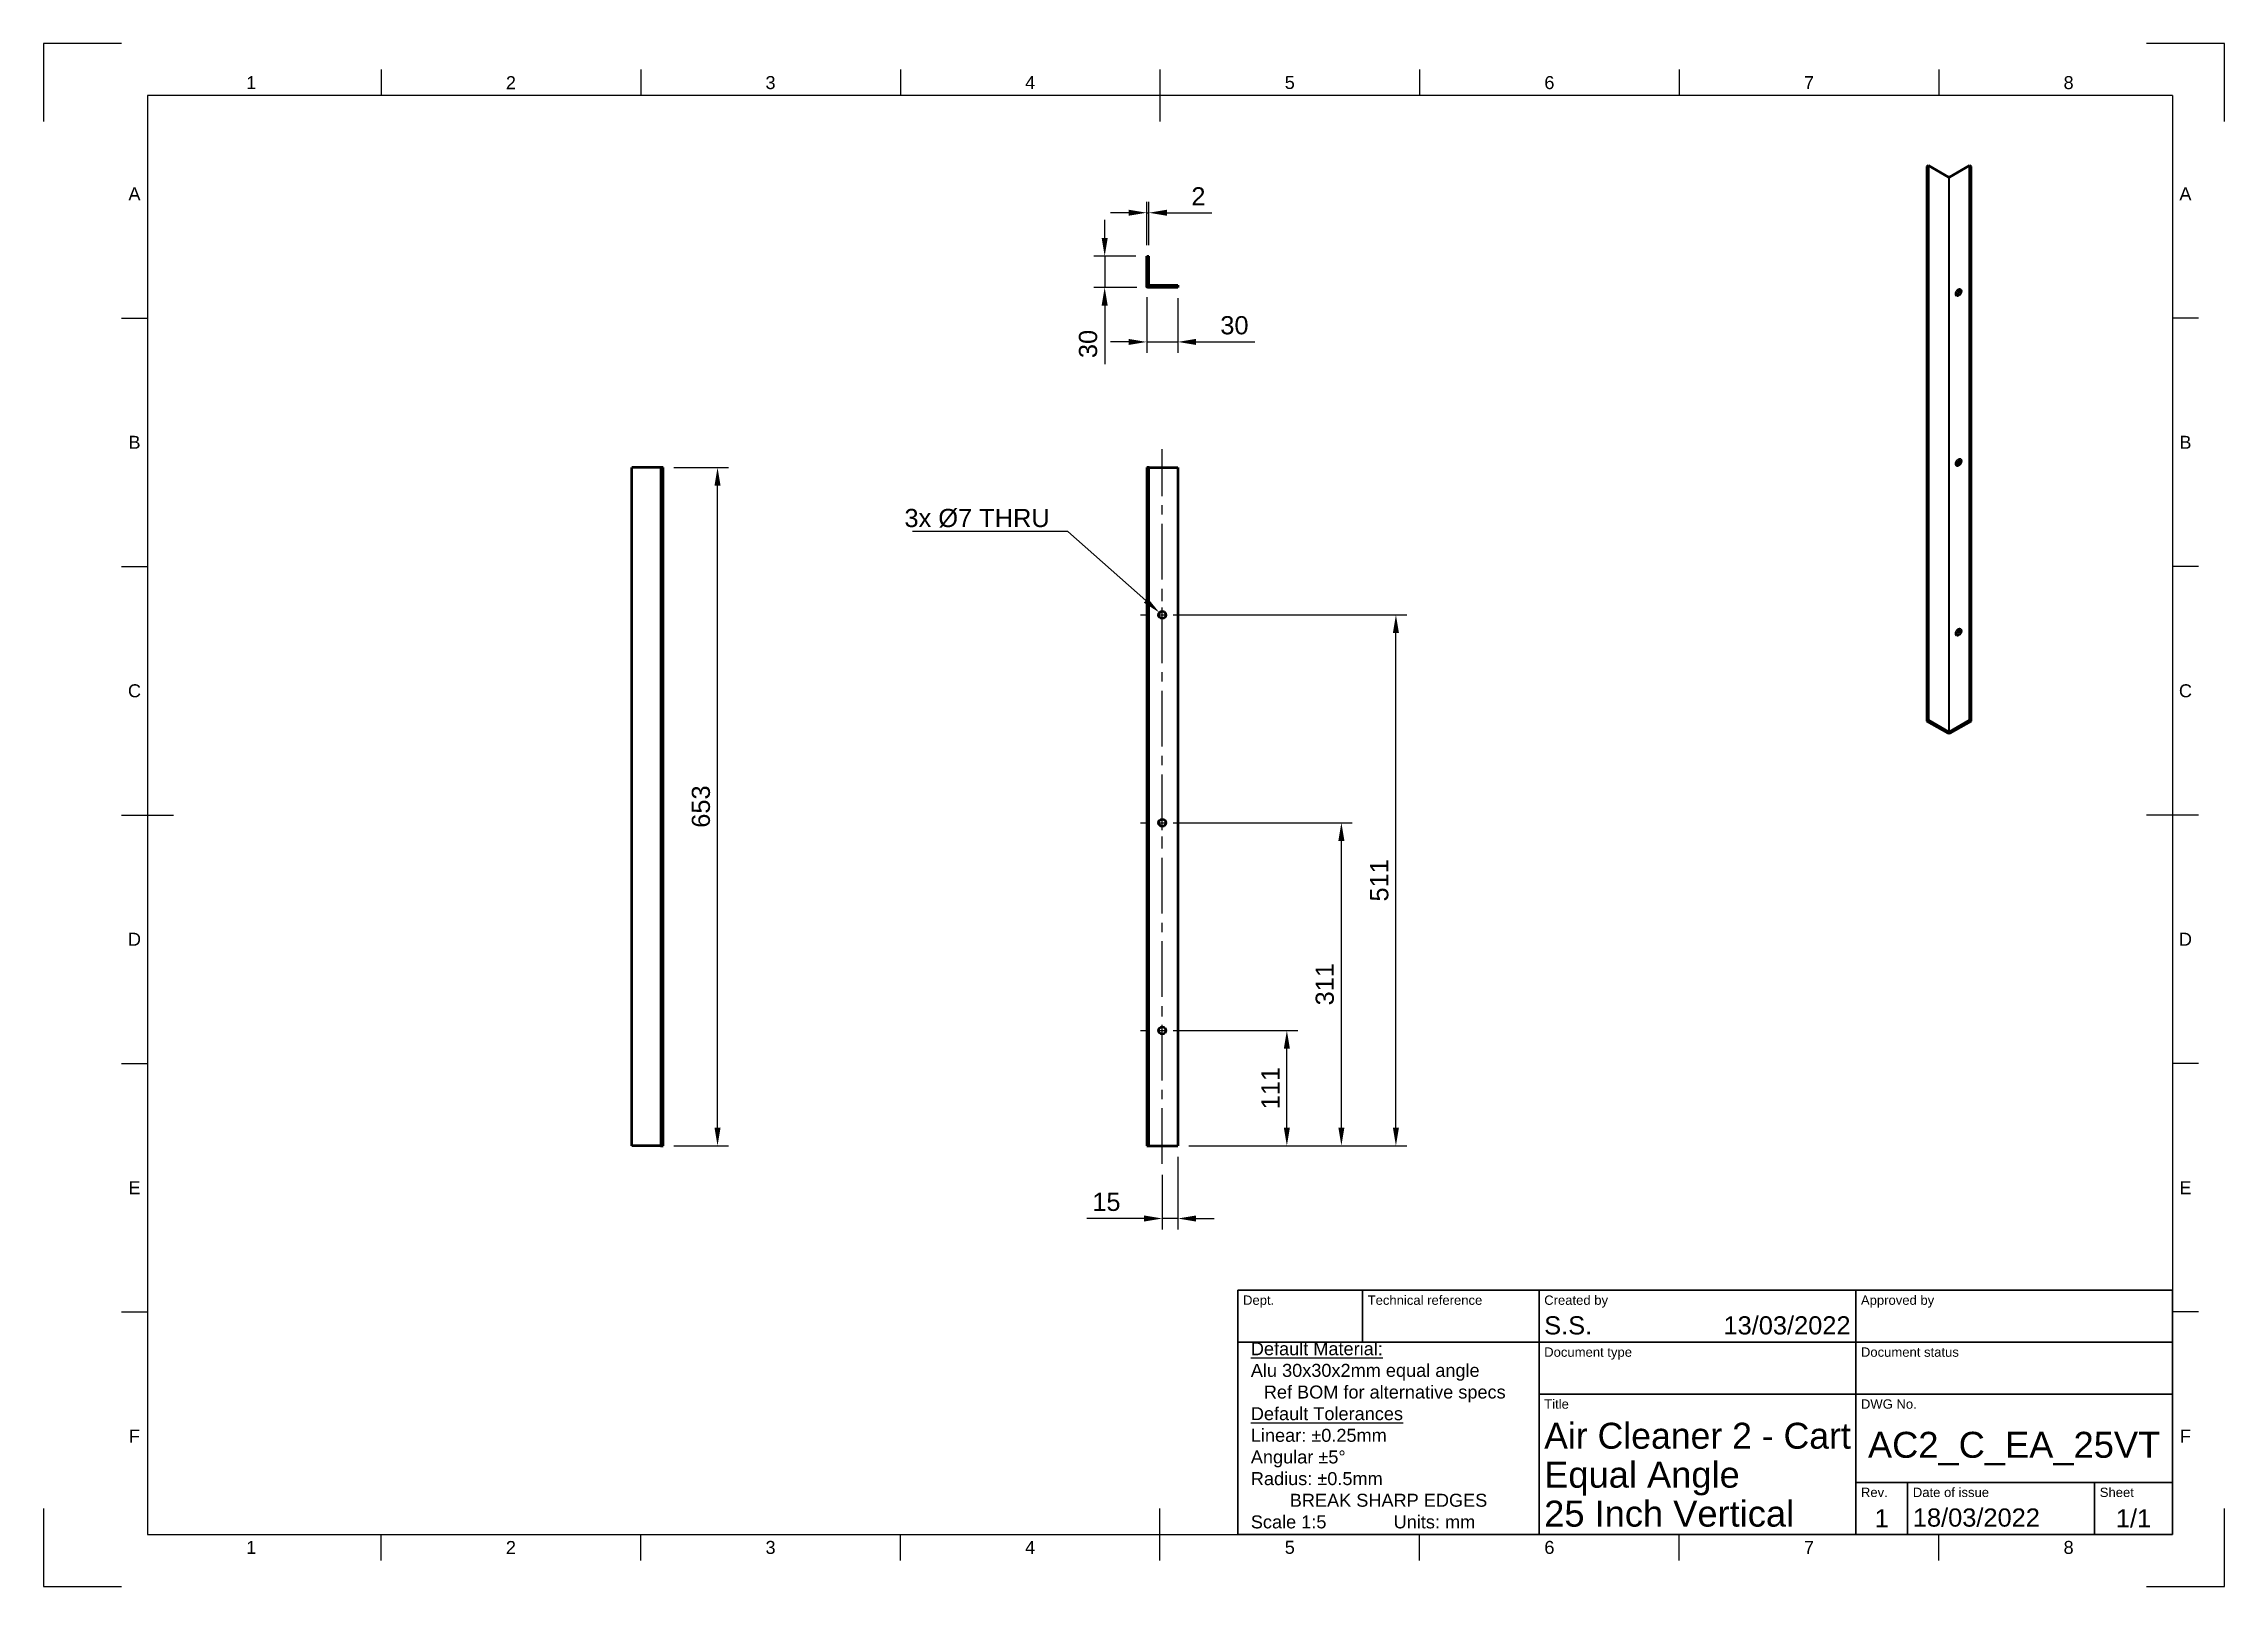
# Model space of a CAD drawing. Header units: millimetres. Extents: x 0 to 420, y 0 to 297.
import ezdxf
from ezdxf import colors
from ezdxf.entities.mleader import LeaderData, LeaderLine
from ezdxf.enums import TextEntityAlignment as Align
from ezdxf.math import Vec2, Vec3

# ---------------------------------------------------------------- set-up
doc = ezdxf.new("R2010")
doc.units = ezdxf.units.MM
doc.header["$LTSCALE"] = 0.75
doc.linetypes.add('CENTER2', pattern=[28.575, 19.05, -3.175, 3.175, -3.175])
for name, color, linetype, lineweight in [('Annotations', 7, 'Continuous', 25), ('Border', 7, 'Continuous', 25), ('Center Lines', 7, 'CENTER2', 25), ('Dimensions', 7, 'Continuous', 25), ('TitleBlock', 7, 'Continuous', 35), ('Visible', 7, 'Continuous', 50), ('Visible Narrow', 7, 'Continuous', 25)]:
    doc.layers.add(name, color=color, linetype=linetype, lineweight=lineweight)
doc.styles.add('FusionTitle', font='arial.ttf')
doc.styles.get("Standard").update_dxf_attribs({"font": 'arial.ttf'})
doc.dimstyles.new('ISO-25', dxfattribs={"dimtxt": 3.5, "dimasz": 3.5, "dimexe": 2.1, "dimexo": 2.1, "dimgap": 1.4, "dimtad": 1, "dimzin": 12, "dimdsep": 46, "dimtxsty": 'Standard', "dimcen": 0, "dimclrd": 256, "dimclre": 256, "dimclrt": 256, "dimazin": 3, "dimtp": 0.1, "dimtm": 0.1, "dimtfac": 0.714286, "dimtmove": 0, "dimatfit": 3, "dimfxl": 1, "dimtzin": 12, "dimarcsym": 0})

# ---------------------------------------------------------------- blocks, each defined once
blk = doc.blocks.new('ISO_A3_SHEET')
at = {"layer": 'Border'}
for p, q in [((65, 292), (65, 287)), ((115, 292), (115, 287)), ((165, 292), (165, 287)), ((215, 292), (215, 282)), ((265, 292), (265, 287)), ((315, 292), (315, 287)), ((365, 292), (365, 287)), ((410, 287), (20, 287)), ((20, 287), (20, 10)), ((410, 287), (410, 10)), ((15, 244.16666), (20, 244.16666)), ((415, 244.16666), (410, 244.16666)), ((15, 196.33333), (20, 196.33333)), ((415, 196.33333), (410, 196.33333)), ((15, 148.5), (25, 148.5)), ((415, 148.5), (405, 148.5)), ((15, 100.66667), (20, 100.66667)), ((415, 100.66667), (410, 100.66667)), ((15, 52.83334), (20, 52.83334)), ((415, 52.83334), (410, 52.83334)), ((215, 5), (215, 15)), ((20, 10), (410, 10)), ((65, 5), (65, 10)), ((115, 5), (115, 10)), ((165, 5), (165, 10)), ((265, 5), (265, 10)), ((315, 5), (315, 10)), ((365, 5), (365, 10))]:
    blk.add_line(p, q, dxfattribs=at)
at = {"layer": 'Defpoints'}
for p, q in [((15, 297), (0, 297)), ((0, 297), (0, 282)), ((420, 297), (405, 297)), ((420, 282), (420, 297)), ((0, 15), (0, 0)), ((420, 0), (420, 15)), ((0, 0), (15, 0)), ((405, 0), (420, 0))]:
    blk.add_line(p, q, dxfattribs=at)
at = {"layer": 'Border', "style": 'FusionTitle'}
for s, p in [('1', (40, 289.5)), ('2', (90, 289.5)), ('3', (140, 289.5)), ('4', (190, 289.5)), ('5', (240, 289.5)), ('6', (290, 289.5)), ('7', (340, 289.5)), ('8', (390, 289.5)), ('A', (17.5, 268.08333)), ('A', (412.5, 268.08333)), ('B', (17.5, 220.25)), ('B', (412.5, 220.25)), ('C', (17.5, 172.41667)), ('C', (412.5, 172.41667)), ('D', (17.5, 124.58334)), ('D', (412.5, 124.58334)), ('E', (17.5, 76.75001)), ('E', (412.5, 76.75001)), ('F', (17.5, 28.91668)), ('F', (412.5, 28.91668)), ('1', (40, 7.5)), ('2', (90, 7.5)), ('3', (140, 7.5)), ('4', (190, 7.5)), ('5', (240, 7.5)), ('6', (290, 7.5)), ('7', (340, 7.5)), ('8', (390, 7.5))]:
    blk.add_text(s, height=2.5, dxfattribs=at).set_placement(p, align=Align.MIDDLE)
blk = doc.blocks.new('ISO_TITLEBLOCK')
at = {"layer": 'TitleBlock'}
for p, q in [((0, 47), (-180, 47)), ((-180, 47), (-180, 0)), ((-156, 37), (-156, 47)), ((-122, 0), (-122, 47)), ((-61, 0), (-61, 47)), ((0, 0), (0, 47)), ((-180, 37), (0, 37)), ((-122, 27), (0, 27)), ((-61, 10), (0, 10)), ((-51, 0), (-51, 10)), ((-15, 0), (-15, 10)), ((-180, 0), (0, 0))]:
    blk.add_line(p, q, dxfattribs=at)
at = {"layer": 'TitleBlock', "style": 'FusionTitle'}
for s, p in [('Dept.', (-179, 46)), ('Technical reference', (-155, 46)), ('Created by', (-121, 46)), ('Approved by', (-60, 46)), ('Document type', (-121, 36)), ('Document status', (-60, 36)), ('Title', (-121, 26)), ('DWG No.', (-60, 26)), ('Rev.', (-60, 9)), ('Date of issue', (-50, 9)), ('Sheet', (-14, 9))]:
    blk.add_text(s, height=1.8, dxfattribs=at).set_placement(p, align=Align.TOP_LEFT)
for tag, height, p in [('DEPT', 3.5, (-179, 42)), ('TECHNICAL_REFERENCE', 3.5, (-155, 42)), ('CREATED_BY', 3.5, (-121, 42)), ('APPROVED_BY', 3.5, (-60, 42)), ('DOCUMENT_TYPE', 3.5, (-121, 32)), ('DOCUMENT_STATUS', 3.5, (-60, 32)), ('TITLE_1', 5, (-121, 21.5)), ('TITLE_2', 5, (-121, 14)), ('TITLE_3', 5, (-121, 6.5)), ('DATE_OF_ISSUE', 3.5, (-50, 5))]:
    blk.add_attdef(tag, text='', height=height, dxfattribs=at).set_placement(p, align=Align.TOP_LEFT)
for tag, p in [('CREATED_DATE', (-62, 42)), ('APPROVED_DATE', (-0.99, 42))]:
    blk.add_attdef(tag, text='', height=3.5, dxfattribs=at).set_placement(p, align=Align.TOP_RIGHT)
for tag, height, p in [('DRAWING_NUMBER', 5, (-30.5, 19.75)), ('REV', 3.5, (-56, 4.85)), ('SHEET', 3.5, (-7.5, 4.85))]:
    blk.add_attdef(tag, text='', height=height, dxfattribs=at).set_placement(p, align=Align.TOP_CENTER)
blk = doc.blocks.new('*D19')
at = {"layer": 'Defpoints', "color": 0, "transparency": 16777216}
for p in [(119.292661, 215.417894), (129.792661, 215.417894), (119.292661, 84.817894)]:
    blk.add_point(p, dxfattribs=at)
at = {"layer": 'Dimensions', "lineweight": -2, "transparency": 16777216}
for p, q in [((121.392661, 215.417894), (131.892661, 215.417894)), ((129.792661, 88.317894), (129.792661, 211.917894)), ((121.392661, 84.817894), (131.892661, 84.817894))]:
    blk.add_line(p, q, dxfattribs=at)
at = {"layer": 'Dimensions', "transparency": 16777216}
for points in [[(129.209327, 211.917894), (130.375994, 211.917894), (129.792661, 215.417894)], [(129.209327, 88.317894), (130.375994, 88.317894), (129.792661, 84.817894)]]:
    blk.add_solid(points, dxfattribs=at)
at = {"layer": 'Dimensions', "transparency": 16777216, "insert": (126.604461, 150.117894), "char_height": 3.5, "attachment_point": 5, "rotation": 90}
blk.add_mtext('653', dxfattribs=at)
blk = doc.blocks.new('*D20')
at = {"layer": 'Defpoints', "color": 0, "transparency": 16777216}
for p in [(212.44297, 256.074916), (204.353861, 250.074916), (212.64297, 250.074916)]:
    blk.add_point(p, dxfattribs=at)
at = {"layer": 'Dimensions', "lineweight": -2, "transparency": 16777216}
for p, q in [((204.353861, 259.574916), (204.353861, 263.074916)), ((210.34297, 256.074916), (202.253861, 256.074916)), ((204.353861, 256.074916), (204.353861, 250.074916)), ((210.54297, 250.074916), (202.253861, 250.074916)), ((204.353861, 246.574916), (204.353861, 235.275599))]:
    blk.add_line(p, q, dxfattribs=at)
at = {"layer": 'Dimensions', "transparency": 16777216}
for points in [[(203.770527, 259.574916), (204.937194, 259.574916), (204.353861, 256.074916)], [(203.770527, 246.574916), (204.937194, 246.574916), (204.353861, 250.074916)]]:
    blk.add_solid(points, dxfattribs=at)
at = {"layer": 'Dimensions', "transparency": 16777216, "insert": (201.165661, 239.175257), "char_height": 3.5, "attachment_point": 5, "rotation": 90}
blk.add_mtext('30', dxfattribs=at)
blk = doc.blocks.new('*U9')
at = {"layer": 'Center Lines', "color": 0, "ltscale": 0.75, "transparency": 16777216}
blk.add_line((0, -68.8), (0, 68.8), dxfattribs=at)
blk = doc.blocks.new('*D21')
at = {"layer": 'Defpoints', "color": 0, "transparency": 16777216}
for p in [(218.44297, 84.817895), (215.44297, 81.317895), (215.44297, 70.817895)]:
    blk.add_point(p, dxfattribs=at)
at = {"layer": 'Dimensions', "lineweight": -2, "transparency": 16777216}
for p, q in [((218.44297, 82.717895), (218.44297, 68.717895)), ((215.44297, 79.217895), (215.44297, 68.717895)), ((211.94297, 70.817895), (200.932533, 70.817895)), ((218.44297, 70.817895), (215.44297, 70.817895)), ((221.94297, 70.817895), (225.44297, 70.817895))]:
    blk.add_line(p, q, dxfattribs=at)
at = {"layer": 'Dimensions', "transparency": 16777216}
for points in [[(211.94297, 71.401229), (211.94297, 70.234562), (215.44297, 70.817895)], [(221.94297, 71.401229), (221.94297, 70.234562), (218.44297, 70.817895)]]:
    blk.add_solid(points, dxfattribs=at)
at = {"layer": 'Dimensions', "transparency": 16777216, "insert": (204.687751, 74.004901), "char_height": 3.5, "attachment_point": 5}
blk.add_mtext('15', dxfattribs=at)
blk = doc.blocks.new('*D22')
at = {"layer": 'Defpoints', "color": 0, "transparency": 16777216}
for p in [(215.44297, 107.017695), (239.44297, 107.017695), (218.44297, 84.817895)]:
    blk.add_point(p, dxfattribs=at)
at = {"layer": 'Dimensions', "lineweight": -2, "transparency": 16777216}
for p, q in [((217.54297, 107.017695), (241.54297, 107.017695)), ((239.44297, 88.317895), (239.44297, 103.517695)), ((220.54297, 84.817895), (241.54297, 84.817895))]:
    blk.add_line(p, q, dxfattribs=at)
at = {"layer": 'Dimensions', "transparency": 16777216}
for points in [[(238.859636, 103.517695), (240.026303, 103.517695), (239.44297, 107.017695)], [(238.859636, 88.317895), (240.026303, 88.317895), (239.44297, 84.817895)]]:
    blk.add_solid(points, dxfattribs=at)
at = {"layer": 'Dimensions', "transparency": 16777216, "insert": (236.285807, 95.917795), "char_height": 3.5, "attachment_point": 5, "rotation": 90}
blk.add_mtext('111', dxfattribs=at)
blk = doc.blocks.new('*D23')
at = {"layer": 'Defpoints', "color": 0, "transparency": 16777216}
for p in [(215.44297, 147.017695), (249.94297, 147.017695), (218.44297, 84.817895)]:
    blk.add_point(p, dxfattribs=at)
at = {"layer": 'Dimensions', "lineweight": -2, "transparency": 16777216}
for p, q in [((217.54297, 147.017695), (252.04297, 147.017695)), ((249.94297, 88.317895), (249.94297, 143.517695)), ((220.54297, 84.817895), (252.04297, 84.817895))]:
    blk.add_line(p, q, dxfattribs=at)
at = {"layer": 'Dimensions', "transparency": 16777216}
for points in [[(249.359636, 143.517695), (250.526303, 143.517695), (249.94297, 147.017695)], [(249.359636, 88.317895), (250.526303, 88.317895), (249.94297, 84.817895)]]:
    blk.add_solid(points, dxfattribs=at)
at = {"layer": 'Dimensions', "transparency": 16777216, "insert": (246.75477, 115.917795), "char_height": 3.5, "attachment_point": 5, "rotation": 90}
blk.add_mtext('311', dxfattribs=at)
blk = doc.blocks.new('*D24')
at = {"layer": 'Defpoints', "color": 0, "transparency": 16777216}
for p in [(215.44297, 187.017695), (260.44297, 187.017695), (218.44297, 84.817895)]:
    blk.add_point(p, dxfattribs=at)
at = {"layer": 'Dimensions', "lineweight": -2, "transparency": 16777216}
for p, q in [((217.54297, 187.017695), (262.54297, 187.017695)), ((260.44297, 88.317895), (260.44297, 183.517695)), ((220.54297, 84.817895), (262.54297, 84.817895))]:
    blk.add_line(p, q, dxfattribs=at)
at = {"layer": 'Dimensions', "transparency": 16777216}
for points in [[(259.859636, 183.517695), (261.026303, 183.517695), (260.44297, 187.017695)], [(259.859636, 88.317895), (261.026303, 88.317895), (260.44297, 84.817895)]]:
    blk.add_solid(points, dxfattribs=at)
at = {"layer": 'Dimensions', "transparency": 16777216, "insert": (257.255964, 135.917795), "char_height": 3.5, "attachment_point": 5, "rotation": 90}
blk.add_mtext('511', dxfattribs=at)
blk = doc.blocks.new('*U14')
at = {"layer": 'Center Lines', "color": 0, "ltscale": 0.75, "transparency": 16777216}
for p, q in [((0, 2.678906), (0, 4.2)), ((-4.2, 0), (-2.678906, 0)), ((2.678906, 0), (4.2, 0)), ((0, -4.2), (0, -2.678906))]:
    blk.add_line(p, q, dxfattribs=at)
at = {"layer": 'Center Lines', "color": 0, "linetype": 'Continuous', "ltscale": 0.75, "transparency": 16777216}
for p, q in [((-0.892969, 0), (0.892969, 0)), ((0, -0.892969), (0, 0.892969))]:
    blk.add_line(p, q, dxfattribs=at)
blk = doc.blocks.new('*U15')
at = {"layer": 'Center Lines', "color": 0, "ltscale": 0.75, "transparency": 16777216}
for p, q in [((0, 2.678906), (0, 4.2)), ((-4.2, 0), (-2.678906, 0)), ((2.678906, 0), (4.2, 0)), ((0, -4.2), (0, -2.678906))]:
    blk.add_line(p, q, dxfattribs=at)
at = {"layer": 'Center Lines', "color": 0, "linetype": 'Continuous', "ltscale": 0.75, "transparency": 16777216}
for p, q in [((-0.892969, 0), (0.892969, 0)), ((0, -0.892969), (0, 0.892969))]:
    blk.add_line(p, q, dxfattribs=at)
blk = doc.blocks.new('*U16')
at = {"layer": 'Center Lines', "color": 0, "ltscale": 0.75, "transparency": 16777216}
for p, q in [((0, 2.678906), (0, 4.2)), ((-4.2, 0), (-2.678906, 0)), ((2.678906, 0), (4.2, 0)), ((0, -4.2), (0, -2.678906))]:
    blk.add_line(p, q, dxfattribs=at)
at = {"layer": 'Center Lines', "color": 0, "linetype": 'Continuous', "ltscale": 0.75, "transparency": 16777216}
for p, q in [((-0.892969, 0), (0.892969, 0)), ((0, -0.892969), (0, 0.892969))]:
    blk.add_line(p, q, dxfattribs=at)
blk = doc.blocks.new('*D25')
at = {"layer": 'Defpoints', "color": 0, "transparency": 16777216}
for p in [(212.44297, 250.274916), (218.44297, 250.074916), (218.44297, 239.574916)]:
    blk.add_point(p, dxfattribs=at)
at = {"layer": 'Dimensions', "lineweight": -2, "transparency": 16777216}
for p, q in [((212.44297, 248.174916), (212.44297, 237.474916)), ((218.44297, 247.974916), (218.44297, 237.474916)), ((208.94297, 239.574916), (205.44297, 239.574916)), ((212.44297, 239.574916), (218.44297, 239.574916)), ((221.94297, 239.574916), (233.242288, 239.574916))]:
    blk.add_line(p, q, dxfattribs=at)
at = {"layer": 'Dimensions', "transparency": 16777216}
for points in [[(208.94297, 240.15825), (208.94297, 238.991583), (212.44297, 239.574916)], [(221.94297, 240.15825), (221.94297, 238.991583), (218.44297, 239.574916)]]:
    blk.add_solid(points, dxfattribs=at)
at = {"layer": 'Dimensions', "transparency": 16777216, "insert": (229.342629, 242.763116), "char_height": 3.5, "attachment_point": 5}
blk.add_mtext('30', dxfattribs=at)
blk = doc.blocks.new('*D26')
at = {"layer": 'Defpoints', "color": 0, "transparency": 16777216}
for p in [(212.84297, 264.444969), (212.44297, 256.074916), (212.84297, 256.074916)]:
    blk.add_point(p, dxfattribs=at)
at = {"layer": 'Dimensions', "lineweight": -2, "transparency": 16777216}
for p, q in [((212.44297, 258.174916), (212.44297, 266.544969)), ((212.84297, 258.174916), (212.84297, 266.544969)), ((208.94297, 264.444969), (205.44297, 264.444969)), ((212.44297, 264.444969), (212.84297, 264.444969)), ((216.34297, 264.444969), (224.961182, 264.444969))]:
    blk.add_line(p, q, dxfattribs=at)
at = {"layer": 'Dimensions', "transparency": 16777216}
for points in [[(208.94297, 265.028302), (208.94297, 263.861635), (212.44297, 264.444969)], [(216.34297, 265.028302), (216.34297, 263.861635), (212.84297, 264.444969)]]:
    blk.add_solid(points, dxfattribs=at)
at = {"layer": 'Dimensions', "transparency": 16777216, "insert": (222.402076, 267.602131), "char_height": 3.5, "attachment_point": 5}
blk.add_mtext('2', dxfattribs=at)

msp = doc.modelspace()

# ---------------------------------------------------------------- linework, layer by layer
at = {"layer": 'Visible', "extrusion": (0, 0.817547, -0.575862)}
for p, q in [((363.008408, 273.521236, -37.372532), (362.725565, 273.358358, -37.603769)), ((362.725565, 273.358358, -37.603769), (362.725565, 166.586703, 37.603769)), ((366.897495, 271.28166, -40.552044), (363.008408, 273.521236, -37.372532)), ((363.008408, 166.749582, 37.835006), (363.008408, 273.521236, -37.372532)), ((367.038916, 271.28166, -40.552044), (370.928004, 273.521236, -37.372532)), ((370.928004, 273.521236, -37.372532), (370.928004, 166.749582, 37.835006)), ((371.210846, 273.358358, -37.603769), (370.928004, 273.521236, -37.372532)), ((371.210846, 166.586703, 37.603769), (371.210846, 273.358358, -37.603769)), ((362.725565, 166.586703, 37.603769), (363.008408, 166.749582, 37.835006)), ((366.826784, 164.224968, 34.250829), (362.725565, 166.586703, 37.603769)), ((366.897495, 164.510005, 34.655494), (363.008408, 166.749582, 37.835006)), ((367.038916, 164.510005, 34.655494), (370.928004, 166.749582, 37.835006)), ((371.210846, 166.586703, 37.603769), (367.109627, 164.224968, 34.250829)), ((370.928004, 166.749582, 37.835006), (371.210846, 166.586703, 37.603769))]:
    msp.add_line(p, q, dxfattribs=at)
at = {"layer": 'Visible', "extrusion": (0, 2.967e-13, -1)}
for p, q in [((212.44297, 256.074916, 65.3), (212.84297, 256.074916, 65.3)), ((212.44297, 250.274916, 65.3), (212.44297, 256.074916, 65.3)), ((212.84297, 250.574916, 65.3), (212.84297, 256.074916, 65.3)), ((218.44297, 250.074916, 65.3), (212.64297, 250.074916, 65.3)), ((212.94297, 250.474916, 65.3), (218.44297, 250.474916, 65.3)), ((218.44297, 250.474916, 65.3), (218.44297, 250.074916, 65.3))]:
    msp.add_line(p, q, dxfattribs=at)
at = {"layer": 'Visible', "extrusion": (0, 1, 0)}
for p, q in [((118.792661, 215.417894, -2.6), (113.292661, 215.417894, -2.6)), ((113.292661, 84.817894, -2.6), (113.292661, 215.417894, -2.6)), ((118.892661, 215.417894, 3), (118.892661, 84.817894, 3)), ((119.292661, 215.417894, 3), (118.892661, 215.417894, 3)), ((119.292661, 84.817894, 3), (119.292661, 215.417894, 3)), ((212.84297, 215.417895, 3), (212.44297, 215.417895, 3)), ((212.44297, 215.417895, 3), (212.44297, 84.817895, 3)), ((212.84297, 84.817895, 3), (212.84297, 215.417895, 3)), ((212.94297, 215.417895, -2.6), (218.44297, 215.417895, -2.6)), ((218.44297, 215.417895, -2.6), (218.44297, 84.817895, -2.6)), ((118.792661, 84.817894, -2.6), (113.292661, 84.817894, -2.6)), ((118.892661, 84.817894, 3), (119.292661, 84.817894, 3)), ((212.44297, 84.817895, 3), (212.84297, 84.817895, 3)), ((212.94297, 84.817895, -2.6), (218.44297, 84.817895, -2.6))]:
    msp.add_line(p, q, dxfattribs=at)
at = {"layer": 'Visible', "extrusion": (-0.707107, 0.407196, 0.578093)}
for centre in [(-399.896011, 94.337734, -172.513835), (-371.557099, 122.567259, -172.513835), (-343.218187, 150.796784, -172.513835)]:
    msp.add_circle(centre, 0.7, dxfattribs=at)
at = {"layer": 'Visible'}
for centre in [(215.44297, 187.017695, -2.6), (215.44297, 147.017695, -2.6), (215.44297, 107.017695, -2.6)]:
    msp.add_circle(centre, 0.7, dxfattribs=at)
at = {"layer": 'Visible', "extrusion": (0, 0.817547, -0.575862)}
for centre, radius in [((-366.968206, 123.138222, 245.13791), 0.1), ((-366.968206, 122.713958, 114.53791), 0.2)]:
    msp.add_arc(centre, radius, 225, 315, dxfattribs=at)
at = {"layer": 'Visible', "extrusion": (0, 2.967e-13, -1)}
msp.add_arc((-212.64297, 250.274916, -65.3), 0.2, 270, 0, dxfattribs=at)
at = {"layer": 'Visible'}
msp.add_arc((212.94297, 250.574916, 65.3), 0.1, 180, 270, dxfattribs=at)
at = {"layer": 'Visible', "extrusion": (0.707107, -0.407196, -0.578093)}
for centre in [(399.896011, 94.337734, 172.913835), (371.557099, 122.567259, 172.913835), (343.218187, 150.796784, 172.913835)]:
    msp.add_arc(centre, 0.7, 203.78351, 336.21649, dxfattribs=at)
at = {"layer": 'Visible', "extrusion": (0, 1, 0)}
for centre, start, end in [((-118.792661, -2.5, 215.417894), 180, 270), ((-212.94297, -2.5, 215.417895), 270, 0)]:
    msp.add_arc(centre, 0.1, start, end, dxfattribs=at)
at = {"layer": 'Visible', "extrusion": (-1.031e-13, -0.817547, 0.575862)}
msp.add_arc((366.968206, 123.138222, -114.53791), 0.1, 225, 315, dxfattribs=at)
at = {"layer": 'Visible', "extrusion": (-1.458e-13, -1, 0)}
msp.add_arc((118.792661, -2.5, -84.817894), 0.1, 270, 0, dxfattribs=at)
at = {"layer": 'Visible', "extrusion": (0, -1, 1.458e-13)}
msp.add_arc((212.94297, -2.5, -84.817895), 0.1, 180, 270, dxfattribs=at)
at = {"layer": 'Visible Narrow', "extrusion": (0, 0.817547, -0.575862)}
for p, q in [((366.897495, 271.28166, -40.552044), (366.897495, 164.510005, 34.655494)), ((367.038916, 164.510005, 34.655494), (367.038916, 271.28166, -40.552044))]:
    msp.add_line(p, q, dxfattribs=at)

# ---------------------------------------------------------------- block references
at = {"layer": 'Border'}
msp.add_blockref('ISO_A3_SHEET', (0, 0), dxfattribs=at)
at = {"layer": 'Center Lines', "ltscale": 0.75}
for name, p in [('*U9', (215.44297, 150.117895)), ('*U14', (215.44297, 187.017695)), ('*U15', (215.44297, 147.017695)), ('*U16', (215.44297, 107.017695))]:
    msp.add_blockref(name, p, dxfattribs=at)
at = {"layer": 'TitleBlock'}
ref = msp.add_blockref('ISO_TITLEBLOCK', (410, 10), dxfattribs=at)
ref.add_attrib('DATE_OF_ISSUE', '18/03/2022', dxfattribs={"height": 3.5, "style": 'FusionTitle'}).set_placement((360, 15), align=Align.TOP_LEFT)
ref.add_attrib('REV', '1', dxfattribs={"height": 3.5, "style": 'FusionTitle'}).set_placement((354, 14.85), align=Align.TOP_CENTER)
ref.add_attrib('TITLE_3', '25 Inch Vertical', dxfattribs={"height": 5, "style": 'FusionTitle'}).set_placement((289, 16.5), align=Align.TOP_LEFT)
ref.add_attrib('CREATED_DATE', '13/03/2022', dxfattribs={"height": 3.5, "style": 'FusionTitle'}).set_placement((348, 52), align=Align.TOP_RIGHT)
ref.add_attrib('SHEET', '1/1', dxfattribs={"height": 3.5, "style": 'FusionTitle'}).set_placement((402.5, 14.85), align=Align.TOP_CENTER)
ref.add_attrib('TITLE_2', 'Equal Angle', dxfattribs={"height": 5, "style": 'FusionTitle'}).set_placement((289, 24), align=Align.TOP_LEFT)
ref.add_attrib('DRAWING_NUMBER', 'AC2_C_EA_25VT', dxfattribs={"height": 5, "style": 'FusionTitle'}).set_placement((379.5, 29.751432), align=Align.TOP_CENTER)
ref.add_attrib('TITLE_1', 'Air Cleaner 2 - Cart', dxfattribs={"height": 5, "style": 'FusionTitle', "width": 0.98161}).set_placement((289, 31.5), align=Align.TOP_LEFT)
ref.add_attrib('CREATED_BY', 'S.S.', dxfattribs={"height": 3.5, "style": 'FusionTitle'}).set_placement((289, 52), align=Align.TOP_LEFT)

# ---------------------------------------------------------------- texts
at = {"layer": 'Annotations', "insert": (230, 47), "char_height": 2.5, "attachment_point": 1}
msp.add_mtext_dynamic_manual_height_columns('\\pi-2.5,l5;{\\LDefault Material: ^J}Alu 30x30x2mm equal angle\\P\\pi2.5,l2.5;Ref BOM for alternative specs\\P\\pi-2.5,l5;{\\LDefault Tolerances^J}Linear: ±0.25mm ^JAngular ±5° ^JRadius: ±0.5mm\\P\\pi0,l0;^IBREAK SHARP EDGES \\P\\pl2.5;Scale 1:5^I^IUnits: mm', width=58, gutter_width=17.5, heights=[0], dxfattribs=at)

# ---------------------------------------------------------------- dimensions: what is measured, and where the dimension line sits
at = {"layer": 'Dimensions'}
for base, p1, p2, picture, middle in [((212.84297, 264.444969), (212.44297, 256.074916), (212.84297, 256.074916), '*D26', (222.402076, 267.602131)), ((218.44297, 239.574916), (212.44297, 250.274916), (218.44297, 250.074916), '*D25', (229.342629, 242.763116)), ((215.44297, 70.817895), (218.44297, 84.817895), (215.44297, 81.317895), '*D21', (204.687751, 74.004901))]:
    dim = msp.add_linear_dim(base=base, p1=p1, p2=p2, dimstyle='ISO-25', override={"dimlfac": 5, "dimclrd": 256, "dimclre": 256}, dxfattribs=at)
    dim.commit()
    dim.dimension.update_dxf_attribs({"geometry": picture, "text_midpoint": middle})
for base, p1, p2, angle, picture, middle in [((204.353861, 250.074916), (212.44297, 256.074916), (212.64297, 250.074916), 270, '*D20', (201.165661, 239.175257)), ((260.44297, 187.017695), (218.44297, 84.817895), (215.44297, 187.017695), 90, '*D24', (257.255964, 135.917795)), ((249.94297, 147.017695), (218.44297, 84.817895), (215.44297, 147.017695), 90, '*D23', (246.75477, 115.917795)), ((239.44297, 107.017695), (218.44297, 84.817895), (215.44297, 107.017695), 90, '*D22', (236.285807, 95.917795))]:
    dim = msp.add_linear_dim(base=base, p1=p1, p2=p2, angle=angle, dimstyle='ISO-25', override={"dimlfac": 5, "dimclrd": 256, "dimclre": 256}, dxfattribs=at)
    dim.commit()
    dim.dimension.update_dxf_attribs({"geometry": picture, "text_midpoint": middle})
dim = msp.add_aligned_dim(p1=(119.292661, 84.817894), p2=(119.292661, 215.417894), distance=-10.5, dimstyle='ISO-25', override={"dimlfac": 5, "dimclrd": 256, "dimclre": 256}, dxfattribs=at)
dim.commit()
dim.dimension.update_dxf_attribs({"geometry": '*D19', "text_midpoint": (126.604461, 150.117894)})

# ---------------------------------------------------------------- leaders
at = {"layer": 'Annotations'}
ml = msp.add_multileader_mtext('Standard', dxfattribs=at)
ml.set_content('3x %%C7 THRU', color=256)
ml.set_leader_properties()
ml.build(insert=Vec2(0, 0))
ml.multileader.update_dxf_attribs({"text_left_attachment_type": 5, "text_right_attachment_type": 5, "dogleg_length": 3.5, "arrow_head_size": 3.5})
ctx = ml.context
ctx.base_point, ctx.char_height, ctx.arrow_head_size, ctx.landing_gap_size, ctx.plane_origin = Vec3(166.386754, 203.104087), 3.5, 3.5, 0, Vec3(216.113186, 187.255709)
ctx.left_attachment, ctx.right_attachment, ctx.text_align_type = 5, 5, 2
notes = []
notes.append((ctx, [(0, (1, 1, 0), (197.270792, 203.104087), (-1, 0), 3.5, [(0, [(214.904614, 187.465102)], 0, [])])]))
ctx.mtext.insert, ctx.mtext.alignment, ctx.mtext.flow_direction = Vec3(193.770792, 207.433009), 3, 5
for ctx, leaders in notes:
    for number, flags, end, landing, length, lines in leaders:
        leader = LeaderData()
        leader.index, (leader.has_last_leader_line, leader.has_dogleg_vector, leader.attachment_direction) = number, flags
        leader.last_leader_point, leader.dogleg_vector, leader.dogleg_length = Vec3(end), Vec3(landing), length
        for number, points, colour, breaks in lines:
            line = LeaderLine()
            line.index, line.vertices, line.color, line.breaks = number, Vec3.list(points), colors.encode_raw_color(colour), breaks
            leader.lines.append(line)
        ctx.leaders.append(leader)

doc.saveas('drawing.dxf')
